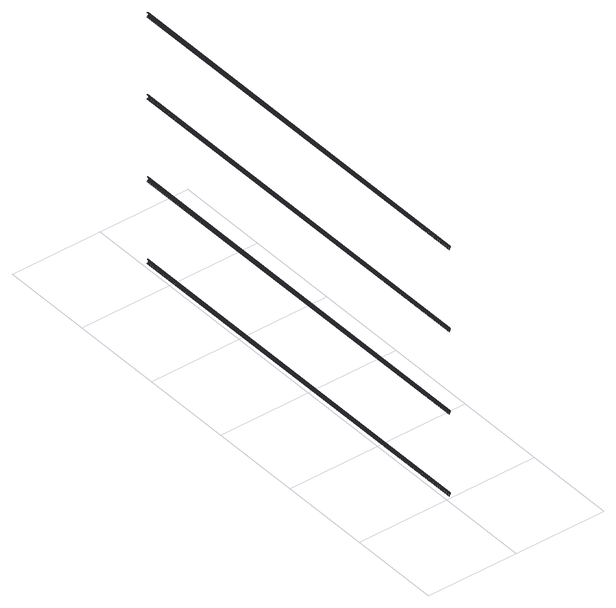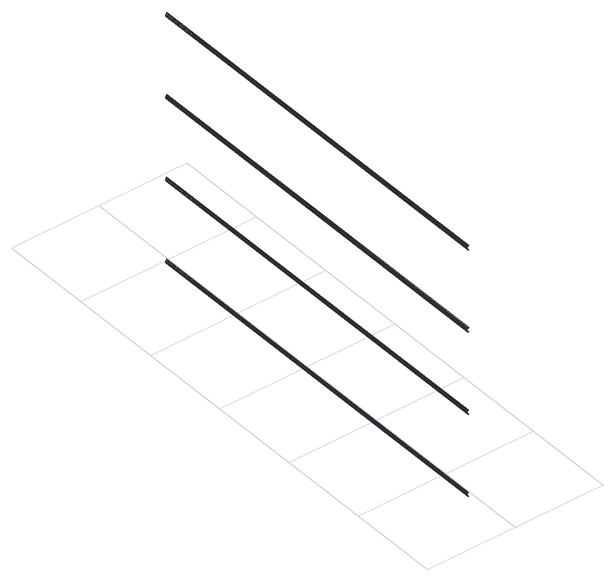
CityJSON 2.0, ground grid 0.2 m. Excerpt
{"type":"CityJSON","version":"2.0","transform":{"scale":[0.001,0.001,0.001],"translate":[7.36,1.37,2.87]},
"CityObjects":{
"building1":{"type":"Building","attributes":{"info":{"id":49831,"type":"IfcRailing","GlobalId":"0o5vgCKyTBzO5$QJcI2YDP","OwnerHistory":"#12","ObjectPlacement":"#40768","Representation":"#49827","Tag":"00000000-0000-0000-00-00-000000000000","PredefinedType":"HANDRAIL"},"psets":{"AC_Pset_Name":{"Name":{"id":49836,"class":"IfcPropertySingleValue","value_type":"IfcLabel"},"id":49837},"ArchiCADProperties":{"Komplette Element-ID":{"id":49844,"class":"IfcPropertySingleValue","value":"Gelaender-1","value_type":"IfcLabel"},"Kompakte Element-ID":{"id":49845,"class":"IfcPropertySingleValue","value":"Gelaender-1","value_type":"IfcLabel"},"Name des Sachmerkmal-Objekts":{"id":49846,"class":"IfcPropertySingleValue","value_type":"IfcLabel"},"Ursprungsgeschoss":{"id":49847,"class":"IfcPropertySingleValue","value":"Dachgeschoss","value_type":"IfcLabel"},"Raumname":{"id":49848,"class":"IfcPropertySingleValue","value":"Galerie","value_type":"IfcLabel"},"Raumnummer":{"id":49849,"class":"IfcPropertySingleValue","value":"7","value_type":"IfcLabel"},"Ebene":{"id":49850,"class":"IfcPropertySingleValue","value":"Gelaender","value_type":"IfcLabel"},"Typ":{"id":49851,"class":"IfcPropertySingleValue","value":"Objekt","value_type":"IfcLabel"},"Geschützt":{"id":49852,"class":"IfcPropertySingleValue","value":false,"value_type":"IfcBoolean"},"Bibliothekselement-Name":{"id":49853,"class":"IfcPropertySingleValue","value":"Geländer_horizontal 13","value_type":"IfcLabel"},"Baustoff / Mehrschichtiger Aufbau / Profil / Schraffur":{"id":49854,"class":"IfcPropertySingleValue","value":"Solid","value_type":"IfcLabel"},"Etikettentext":{"id":49855,"class":"IfcPropertySingleValue","value_type":"IfcLabel"},"Eindeutige ID":{"id":49856,"class":"IfcPropertySingleValue","value_type":"IfcLabel"},"Verknüpfte Änderungen":{"id":49857,"class":"IfcPropertySingleValue","value_type":"IfcLabel"},"Tragende Funktion":{"id":49858,"class":"IfcPropertySingleValue","value":"Nicht definiert","value_type":"IfcLabel"},"Lage":{"id":49859,"class":"IfcPropertySingleValue","value":"Nicht definiert","value_type":"IfcLabel"},"Element-Klassifizierung":{"id":49860,"class":"IfcPropertySingleValue","value":"Geländer","value_type":"IfcLabel"},"Umbau-Status":{"id":49861,"class":"IfcPropertySingleValue","value":"Bestand","value_type":"IfcLabel"},"Anzeigen auf Umbau-Filter":{"id":49862,"class":"IfcPropertySingleValue","value":"Alle relevanten Filter","value_type":"IfcLabel"},"ARCHICAD IFC ID":{"id":49863,"class":"IfcPropertySingleValue","value":"0o5vgCKyTBzO5$QJcI2YDP","value_type":"IfcLabel"},"Externe IFC ID":{"id":49864,"class":"IfcPropertySingleValue","value_type":"IfcLabel"},"Drehwinkel":{"id":49865,"class":"IfcPropertySingleValue","value":270,"value_type":"IfcPlaneAngleMeasure"},"Oberfläche":{"id":49866,"class":"IfcPropertySingleValue","value":"Allgemein","value_type":"IfcLabel"},"id":49867},"AC_Pset_Geländer_horizontal_13":{"3D":{"id":49895,"class":"IfcPropertySingleValue","value":"Detailiert","value_type":"IfcLabel"},"Anzahl_Rohre":{"id":49896,"class":"IfcPropertySingleValue","value":4,"value_type":"IfcReal"},"Position":{"id":49897,"class":"IfcPropertySingleValue","value":"Zwischen Pfosten","value_type":"IfcLabel"},"Anzahl_Pfosten":{"id":49898,"class":"IfcPropertySingleValue","value":3,"value_type":"IfcReal"},"Auflösung":{"id":49899,"class":"IfcPropertySingleValue","value":36,"value_type":"IfcReal"},"Schattenwurf":{"id":49900,"class":"IfcPropertySingleValue","value":true,"value_type":"IfcBoolean"},"Show 2D Hotspots in 3D":{"id":49901,"class":"IfcPropertySingleValue","value":true,"value_type":"IfcBoolean"},"Stift Kontur":{"id":49902,"class":"IfcPropertySingleValue","value_type":"IfcLabel"},"Ausfüllmuster":{"id":49903,"class":"IfcPropertySingleValue","value":"Leer","value_type":"IfcLabel"},"Stift Schraffur":{"id":49904,"class":"IfcPropertySingleValue","value_type":"IfcLabel"},"Stift Hintergrundschraffur":{"id":49905,"class":"IfcPropertySingleValue","value_type":"IfcLabel"},"Handlauf (hamat)":{"id":49906,"class":"IfcPropertySingleValue","value":"Zink","value_type":"IfcLabel"},"Rohre (bamat)":{"id":49907,"class":"IfcPropertySingleValue","value":"Zink","value_type":"IfcLabel"},"Pfosten (pomat)":{"id":49908,"class":"IfcPropertySingleValue","value":"Zink","value_type":"IfcLabel"},"Preis":{"id":49909,"class":"IfcPropertySingleValue","value":0,"value_type":"IfcReal"},"Hersteller":{"id":49910,"class":"IfcPropertySingleValue","value_type":"IfcLabel"},"Anmerkung":{"id":49911,"class":"IfcPropertySingleValue","value_type":"IfcLabel"},"Lage":{"id":49912,"class":"IfcPropertySingleValue","value_type":"IfcLabel"},"Accessoires":{"id":49913,"class":"IfcPropertySingleValue","value_type":"IfcLabel"},"Gruppe (FM_Type)":{"id":49914,"class":"IfcPropertySingleValue","value":"Andere","value_type":"IfcLabel"},"Gruppe (iFMType)":{"id":49915,"class":"IfcPropertySingleValue","value":25,"value_type":"IfcReal"},"Inventarnummer":{"id":49916,"class":"IfcPropertySingleValue","value_type":"IfcLabel"},"Seriennummer":{"id":49917,"class":"IfcPropertySingleValue","value_type":"IfcLabel"},"Herstellungsjahr":{"id":49918,"class":"IfcPropertySingleValue","value_type":"IfcLabel"},"Gewicht":{"id":49919,"class":"IfcPropertySingleValue","value":0,"value_type":"IfcReal"},"Gewichteinheit":{"id":49920,"class":"IfcPropertySingleValue","value":"kg","value_type":"IfcLabel"},"Frei definierbar 1":{"id":49921,"class":"IfcPropertySingleValue","value_type":"IfcLabel"},"Frei definierbar 2":{"id":49922,"class":"IfcPropertySingleValue","value_type":"IfcLabel"},"Frei definierbar 3":{"id":49923,"class":"IfcPropertySingleValue","value_type":"IfcLabel"},"Frei definierbar 4":{"id":49924,"class":"IfcPropertySingleValue","value_type":"IfcLabel"},"Frei definierbar 5":{"id":49925,"class":"IfcPropertySingleValue","value_type":"IfcLabel"},"id":49926},"ArchiCADQuantities":{"Höhenangabe zum Projekt-Nullpunkt":{"id":49962,"class":"IfcQuantityLength","value":2.7},"Höhe zu Geschoss":{"id":49963,"class":"IfcQuantityLength","value":0},"Oberflächenbereich":{"id":49964,"class":"IfcQuantityArea","value":1.12},"Netto-Volumen":{"id":49965,"class":"IfcQuantityVolume","value":0.0134},"Fläche":{"id":49966,"class":"IfcQuantityArea","value":2},"Höhe (Z Größe)":{"id":49967,"class":"IfcQuantityLength","value":1},"Länge (A)":{"id":49968,"class":"IfcQuantityLength","value":2},"Volumen":{"id":49969,"class":"IfcQuantityVolume","value":0.0134},"Breite (B)":{"id":49970,"class":"IfcQuantityLength","value":1},"id":49971},"AC_Equantity_Geländer_horizontal_13":{"Height":{"id":49976,"class":"IfcQuantityLength","value":1},"Höhenunterschied":{"id":49977,"class":"IfcQuantityLength","value":0},"Durchmesser_Handlauf":{"id":49978,"class":"IfcQuantityLength","value":0.08},"Auskragung_Handlauf":{"id":49979,"class":"IfcQuantityLength","value":0.1},"Durchmesser_Rohre":{"id":49980,"class":"IfcQuantityLength","value":0.01},"Pfostenbreite":{"id":49981,"class":"IfcQuantityLength","value":0.02},"Pfostentiefe":{"id":49982,"class":"IfcQuantityLength","value":0.05},"Untere Ebene":{"id":49983,"class":"IfcQuantityLength","value":1},"Obere Ebene":{"id":49984,"class":"IfcQuantityLength","value":0},"id":49985}}},"geometry":[{"type":"MultiSurface","lod":"2","boundaries":[[[0,1,2]],[[3,4,5]],[[6,7,8]],[[9,10,11]],[[12,13,14]],[[15,16,17]],[[18,19,20]],[[21,22,23]],[[24,0,25]],[[26,3,27]],[[7,28,29]],[[10,30,31]],[[13,32,33]],[[16,34,35]],[[36,18,37]],[[38,21,39]],[[40,24,41]],[[42,26,43]],[[28,44,45]],[[30,46,47]],[[32,48,49]],[[34,50,51]],[[52,53,36]],[[54,55,38]],[[56,57,40]],[[58,59,42]],[[60,44,61]],[[62,46,63]],[[64,48,65]],[[66,50,67]],[[68,69,53]],[[70,71,55]],[[72,73,57]],[[74,75,59]],[[76,61,77]],[[78,63,79]],[[80,65,81]],[[82,67,83]],[[84,85,73]],[[86,87,75]],[[88,79,89]],[[90,81,91]],[[92,93,69]],[[94,95,71]],[[96,77,97]],[[98,83,99]],[[100,101,93]],[[102,103,95]],[[104,105,85]],[[106,107,87]],[[108,97,109]],[[110,89,111]],[[112,91,113]],[[114,99,115]],[[116,117,101]],[[118,119,103]],[[120,121,105]],[[122,123,107]],[[124,109,125]],[[126,111,127]],[[128,113,129]],[[130,115,131]],[[132,133,117]],[[134,125,133]],[[135,136,119]],[[137,127,136]],[[138,139,121]],[[140,129,139]],[[141,142,123]],[[143,131,142]]]}]}
},
"vertices":[
[10,876,388],[9,876,388],[9,6,388],[10,876,574],[9,876,574],[9,6,574],[9,876,6],[10,876,6],[10,6,6],[9,876,192],[10,876,192],[10,6,192],[9,876,378],[10,876,378],[10,6,378],[9,876,564],[10,876,564],[10,6,564],[10,876,15],[10,876,16],[10,6,16],[10,876,201],[10,876,202],[10,6,202],[10,876,387],[10,6,388],[10,876,573],[10,6,574],[10,876,7],[10,6,7],[10,876,193],[10,6,193],[10,876,379],[10,6,379],[10,876,565],[10,6,565],[11,876,15],[10,6,15],[11,876,201],[10,6,201],[11,876,387],[10,6,387],[11,876,573],[10,6,573],[11,876,7],[11,6,7],[11,876,193],[11,6,193],[11,876,379],[11,6,379],[11,876,565],[11,6,565],[11,6,15],[11,876,14],[11,6,201],[11,876,200],[11,6,387],[11,876,386],[11,6,573],[11,876,572],[11,6,8],[11,876,8],[11,6,194],[11,876,194],[11,6,380],[11,876,380],[11,6,566],[11,876,566],[11,6,14],[12,876,14],[11,6,200],[12,876,200],[11,6,386],[12,876,386],[11,6,572],[12,876,572],[12,6,8],[12,876,8],[12,6,194],[12,876,194],[12,6,380],[12,876,380],[12,6,566],[12,876,566],[12,6,386],[12,876,385],[12,6,572],[12,876,571],[12,6,195],[12,876,195],[12,6,381],[12,876,381],[12,6,14],[12,876,13],[12,6,200],[12,876,199],[12,6,9],[12,876,9],[12,6,567],[12,876,567],[12,6,13],[12,876,12],[12,6,199],[12,876,198],[12,6,385],[12,876,384],[12,6,571],[12,876,570],[12,6,10],[12,876,10],[12,6,196],[12,876,196],[12,6,382],[12,876,382],[12,6,568],[12,876,568],[12,6,12],[13,876,12],[12,6,198],[13,876,198],[12,6,384],[13,876,384],[12,6,570],[13,876,570],[13,6,10],[13,876,10],[13,6,196],[13,876,196],[13,6,382],[13,876,382],[13,6,568],[13,876,568],[13,6,12],[13,876,11],[13,6,11],[13,6,198],[13,876,197],[13,6,197],[13,6,384],[13,876,383],[13,6,383],[13,6,570],[13,876,569],[13,6,569]
]}
